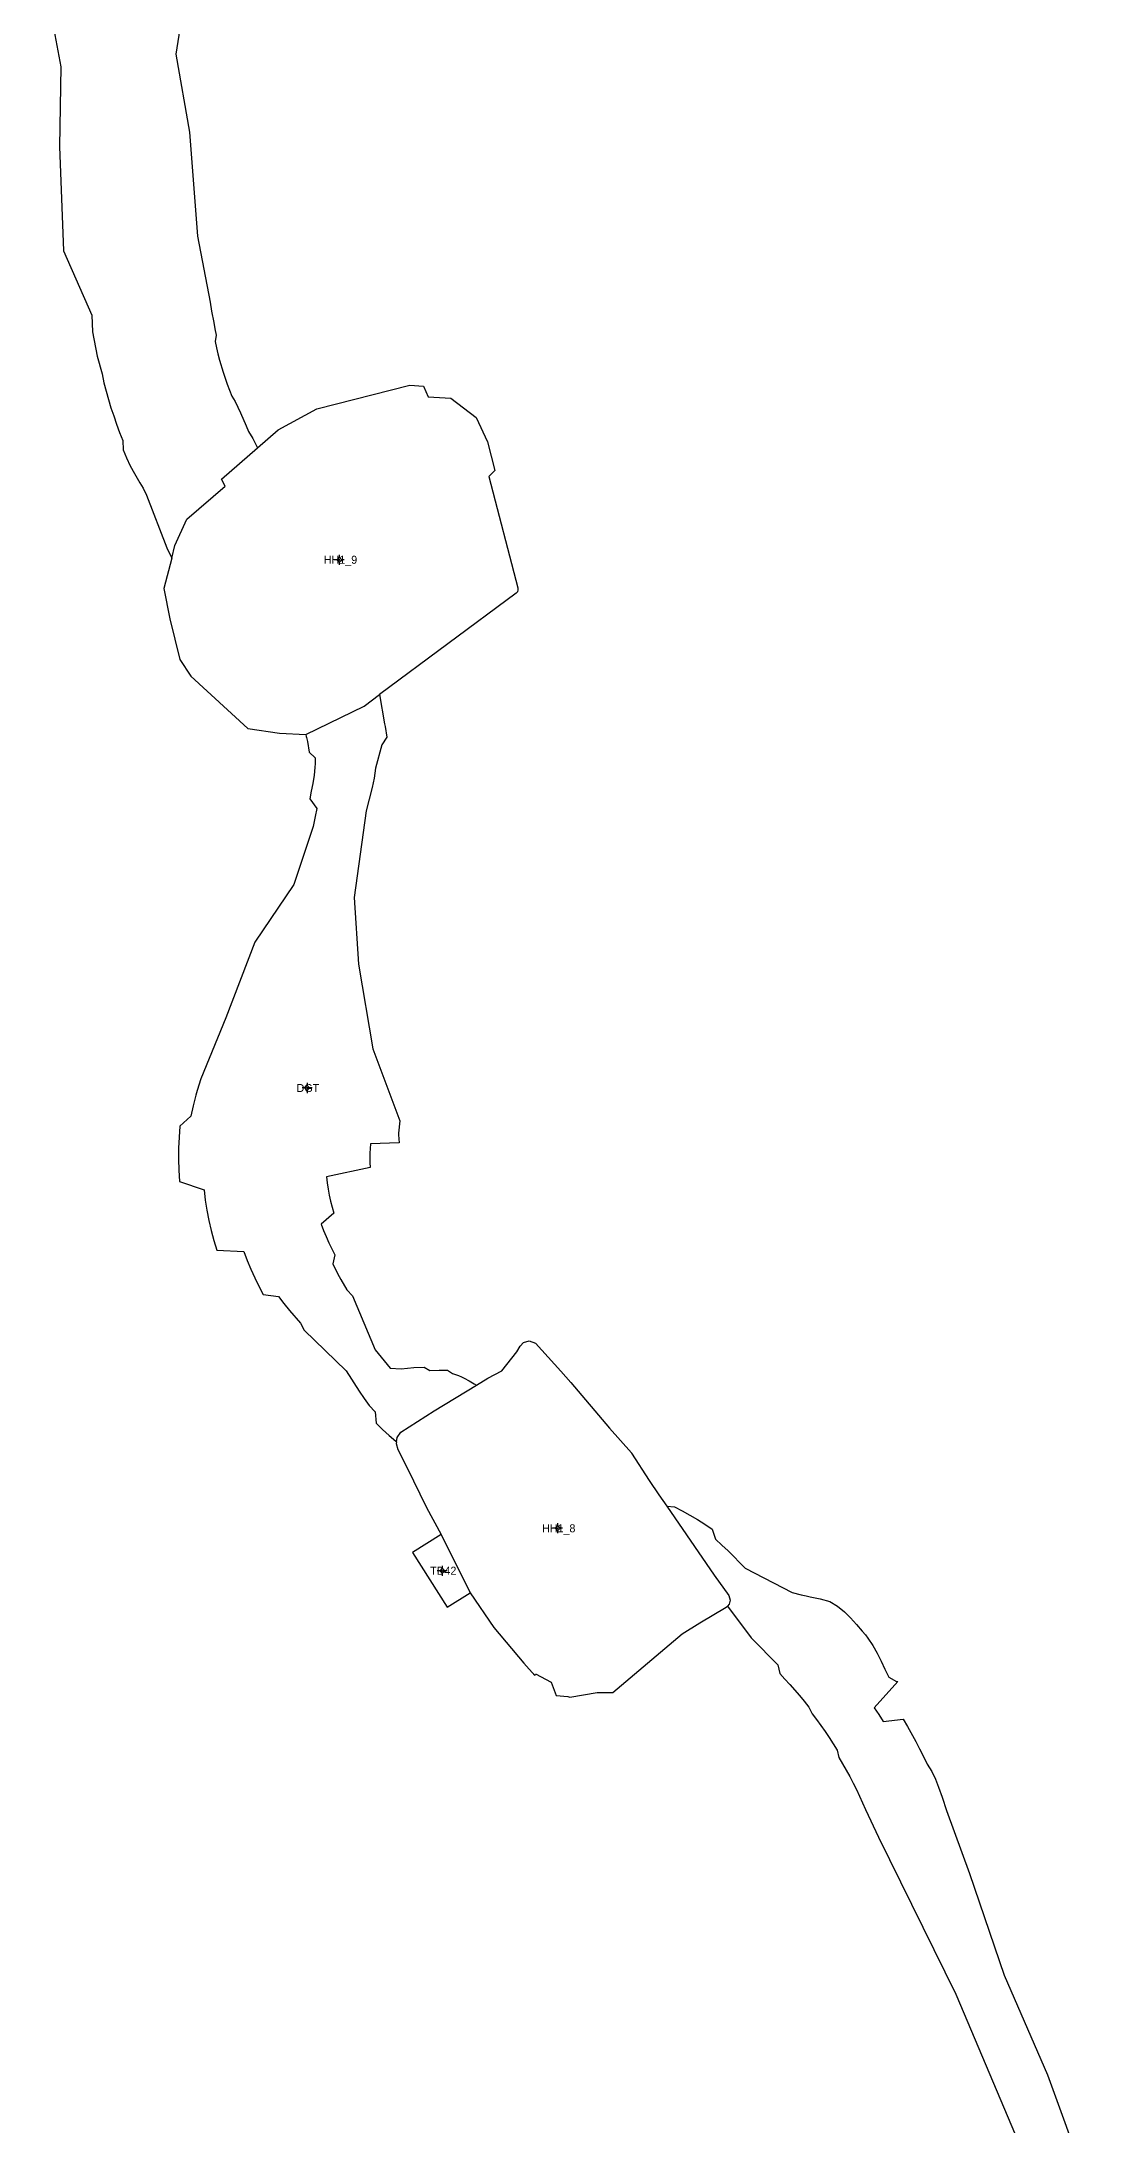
# Model space of a CAD drawing. Extents: x 543554 to 548996, y 1840763 to 1844578.
# Drawn here: x 545460 to 545721, y 1843324 to 1843845 of the extents above; entities that cross this region are included whole.
import ezdxf

# ---------------------------------------------------------------- set-up
doc = ezdxf.new("R2010")
doc.units = 0
for name, color, linetype in [('Level 11', 7, 'Continuous'), ('Level 16', 7, 'Continuous'), ('Level 30', 7, 'Continuous')]:
    doc.layers.add(name, color=color, linetype=linetype)

msp = doc.modelspace()

# ---------------------------------------------------------------- linework, layer by layer
at = {"layer": 'Level 11'}
for p, q in [((545534.09, 1843715.1), (545533.47, 1843715.1)), ((545534.72, 1843715.73), (545534.09, 1843715.1)), ((545534.09, 1843715.1), (545534.72, 1843714.48)), ((545534.72, 1843716.35), (545534.72, 1843715.73)), ((545535.34, 1843715.1), (545534.72, 1843715.73)), ((545534.72, 1843714.48), (545535.34, 1843715.1)), ((545534.72, 1843714.48), (545534.72, 1843713.85)), ((545535.97, 1843715.1), (545535.34, 1843715.1)), ((545526.08, 1843583.09), (545525.46, 1843583.09)), ((545526.71, 1843583.72), (545526.08, 1843583.09)), ((545526.08, 1843583.09), (545526.71, 1843582.47)), ((545526.71, 1843584.34), (545526.71, 1843583.72)), ((545527.33, 1843583.09), (545526.71, 1843583.72)), ((545526.71, 1843582.47), (545527.33, 1843583.09)), ((545526.71, 1843582.47), (545526.71, 1843581.84)), ((545527.96, 1843583.09), (545527.33, 1843583.09)), ((545588.63, 1843473.06), (545588, 1843473.06)), ((545589.25, 1843473.69), (545588.63, 1843473.06)), ((545588.63, 1843473.06), (545589.25, 1843472.44)), ((545589.25, 1843474.31), (545589.25, 1843473.69)), ((545589.88, 1843473.06), (545589.25, 1843473.69)), ((545589.25, 1843472.44), (545589.88, 1843473.06)), ((545590.5, 1843473.06), (545589.88, 1843473.06)), ((545589.25, 1843472.44), (545589.25, 1843471.81)), ((545559.82, 1843462.45), (545559.2, 1843462.45)), ((545560.45, 1843463.08), (545559.82, 1843462.45)), ((545559.82, 1843462.45), (545560.45, 1843461.83)), ((545560.45, 1843463.7), (545560.45, 1843463.08)), ((545561.07, 1843462.45), (545560.45, 1843463.08)), ((545560.45, 1843461.83), (545561.07, 1843462.45)), ((545561.7, 1843462.45), (545561.07, 1843462.45)), ((545560.45, 1843461.83), (545560.45, 1843461.2))]:
    msp.add_line(p, q, dxfattribs=at)
for centre in [(545534.72, 1843715.1), (545526.71, 1843583.09), (545589.25, 1843473.06), (545560.45, 1843462.45)]:
    msp.add_circle(centre, 0.15, dxfattribs=at)
at = {"layer": 'Level 30'}
msp.add_line((545560.19, 1843471.51), (545567.44, 1843456.94), dxfattribs=at)
for points in [[(545460.39, 1843863.66), (545465.16, 1843838.31), (545464.82, 1843818.35), (545465.85, 1843792.32), (545472.88, 1843776.24), (545473.12, 1843772.1), (545474.22, 1843765.97), (545475.49, 1843761.55), (545475.91, 1843759.35), (545476.46, 1843757.25), (545477.05, 1843755.17), (545477.69, 1843753.09), (545478.37, 1843751.03), (545479.08, 1843748.98), (545479.84, 1843746.94), (545480.64, 1843744.92), (545480.71, 1843742.59), (545481.6, 1843740.59), (545482.52, 1843738.61), (545483.54, 1843736.67), (545484.92, 1843734.31), (545485.71, 1843733.03), (545486.58, 1843731.23), (545491.61, 1843718.12), (545492.86, 1843715.46)], [(545498.09, 1843867.82), (545493.94, 1843841.48), (545497.31, 1843821.93), (545499.34, 1843796.01), (545502.47, 1843779.51), (545502.85, 1843777.23), (545503.42, 1843774.37), (545503.67, 1843772.82), (545503.94, 1843771.27), (545503.72, 1843769.62), (545504.06, 1843768.07), (545504.43, 1843766.54), (545504.83, 1843765.01), (545505.73, 1843761.97), (545506.22, 1843760.47), (545506.74, 1843758.97), (545507.3, 1843757.49), (545507.88, 1843756.02), (545508.72, 1843754.66), (545509.36, 1843753.22), (545510.03, 1843751.79), (545511.46, 1843748.53), (545512.09, 1843747.16), (545513.11, 1843745.44), (545514.33, 1843743.11)], [(545514.33, 1843743.11), (545519.45, 1843747.57), (545529.14, 1843752.84), (545552.33, 1843758.73), (545555.75, 1843758.49), (545556.96, 1843755.85), (545562.59, 1843755.47), (545568.95, 1843750.62), (545571.78, 1843744.55), (545573.57, 1843737.41), (545572.11, 1843735.95), (545579.38, 1843708.08), (545579.38, 1843707.55), (545579.24, 1843707.11), (545578.95, 1843706.75), (545544.82, 1843681.4)], [(545492.86, 1843715.46), (545493.69, 1843718.64), (545496.65, 1843725.26), (545506.22, 1843733.47), (545505.32, 1843735.27), (545514.33, 1843743.11)], [(545492.86, 1843715.46), (545490.9, 1843707.95), (545492.39, 1843700.37), (545494.94, 1843690.19), (545497.66, 1843685.97), (545511.88, 1843672.91), (545519.76, 1843671.76), (545526.34, 1843671.47)], [(545526.34, 1843671.47), (545540.95, 1843678.52), (545544.82, 1843681.4)], [(545544.82, 1843681.4), (545546.02, 1843674.07), (545546.17, 1843673.4), (545546.58, 1843670.77), (545545.34, 1843668.82), (545543.78, 1843663), (545543.44, 1843660.56), (545542.95, 1843658.15), (545541.49, 1843652.32), (545538.49, 1843630.73), (545539.54, 1843614.02), (545543.1, 1843592.84), (545549.9, 1843574.86), (545549.56, 1843571.82), (545549.57, 1843571.35), (545549.6, 1843570.38), (545549.66, 1843569.42), (545542.5, 1843569.14), (545542.41, 1843567.97), (545542.36, 1843566.79), (545542.35, 1843565.89), (545542.38, 1843564.44), (545542.45, 1843563.26), (545531.5, 1843560.91), (545531.69, 1843559.37), (545531.93, 1843557.84), (545532.23, 1843556.31), (545532.57, 1843554.81), (545532.96, 1843553.32), (545533.4, 1843551.83), (545530.21, 1843549.06), (545530.8, 1843547.49), (545531.44, 1843545.94), (545532.13, 1843544.41), (545532.87, 1843542.91), (545533.66, 1843541.42), (545533.12, 1843539.14), (545533.86, 1843537.57), (545534.67, 1843536.01), (545535.09, 1843535.24), (545536.6, 1843532.63), (545538.01, 1843531.18), (545543.7, 1843517.66), (545547.46, 1843513.07), (545550.2, 1843512.9), (545553.38, 1843513.27), (545555.92, 1843513.31), (545557.39, 1843512.48), (545559.67, 1843512.54), (545561.75, 1843512.54), (545563.05, 1843511.75), (545564.54, 1843511.23), (545565.23, 1843510.92), (545565.9, 1843510.59), (545567.2, 1843509.89), (545568.46, 1843509.16), (545569.01, 1843508.82)], [(545526.34, 1843671.47), (545526.48, 1843670.97), (545526.56, 1843670.69), (545526.78, 1843669.65), (545527.19, 1843666.98), (545528.69, 1843665.61), (545528.7, 1843664.15), (545528.65, 1843663.18), (545528.42, 1843661.23), (545528.14, 1843659.2), (545527.73, 1843657.29), (545527.38, 1843655.32), (545529.1, 1843652.91), (545528.75, 1843650.94), (545528.22, 1843648.45), (545523.35, 1843633.95), (545513.63, 1843619.52), (545506.36, 1843600.63), (545500.17, 1843585.41), (545499.24, 1843582.5), (545498.89, 1843581.27), (545498.22, 1843578.66), (545497.64, 1843576.03), (545494.92, 1843573.59), (545494.71, 1843570.83), (545494.59, 1843568.06), (545494.57, 1843565.29), (545494.63, 1843562.52), (545494.79, 1843559.75), (545500.95, 1843557.63), (545501.26, 1843555.08), (545501.66, 1843552.54), (545502.16, 1843549.98), (545502.72, 1843547.5), (545503.37, 1843545.02), (545504.11, 1843542.55), (545510.91, 1843542.23), (545511.73, 1843540.02), (545512.63, 1843537.84), (545513.6, 1843535.68), (545514.64, 1843533.57), (545515.75, 1843531.48), (545519.56, 1843531.01), (545520.92, 1843529.2), (545522.33, 1843527.45), (545525.06, 1843524.33), (545525.98, 1843522.53), (545536.44, 1843512.44), (545539.71, 1843507.3), (545540.94, 1843505.51), (545542.23, 1843503.75), (545543.67, 1843502.12), (545543.94, 1843499.34), (545545.52, 1843497.77), (545547.16, 1843496.26), (545548.85, 1843494.79), (545549, 1843494.67)], [(545569.01, 1843508.82), (545571.85, 1843510.54), (545575.37, 1843512.43), (545579.08, 1843517.19), (545579.89, 1843518.6), (545580.75, 1843519.48), (545582.2, 1843519.91), (545583.76, 1843519.31), (545590.06, 1843512.36), (545592.56, 1843509.48), (545602.25, 1843498.11), (545607.7, 1843491.88), (545607.77, 1843491.79), (545612.14, 1843485.04), (545614.54, 1843481.44), (545616.53, 1843478.56), (545616.53, 1843478.56)], [(545549, 1843494.67), (545549.19, 1843495.77), (545550.11, 1843497.09), (545558.43, 1843502.4), (545569.01, 1843508.82)], [(545549, 1843494.67), (545548.93, 1843494.23), (545549.33, 1843492.73), (545551.59, 1843488.33), (545556.49, 1843478.27), (545560.19, 1843471.51)], [(545616.53, 1843478.56), (545618.47, 1843478.42), (545620.43, 1843477.42), (545622.35, 1843476.37), (545624.23, 1843475.25), (545626.07, 1843474.06), (545627.88, 1843472.82), (545628.71, 1843470.3), (545630.31, 1843468.87), (545631.86, 1843467.4), (545636.12, 1843463.06), (545647.91, 1843457.03), (545650.1, 1843456.46), (545651.4, 1843456.2), (545652.41, 1843455.94), (545654.87, 1843455.41), (545657.25, 1843454.73), (545659.21, 1843453.59), (545660.93, 1843452.2), (545662.49, 1843450.64), (545663.97, 1843449.01), (545665.41, 1843447.35), (545666.16, 1843446.45), (545666.79, 1843445.63), (545668.02, 1843443.79), (545669.11, 1843441.85), (545670.09, 1843439.85), (545671.02, 1843437.81), (545672.04, 1843435.87), (545673.98, 1843434.81), (545674.32, 1843434.8), (545668.38, 1843428.22), (545669.51, 1843426.5), (545670.6, 1843424.76), (545675.59, 1843425.35), (545676.67, 1843423.52), (545678.74, 1843419.8), (545679.73, 1843417.92), (545680.68, 1843416.02), (545681.61, 1843414.1), (545682.8, 1843412.31), (545683.67, 1843410.36), (545684.45, 1843408.37), (545685.32, 1843405.85), (545686.42, 1843402.52), (545692.19, 1843386.75), (545700.82, 1843361.34), (545711.68, 1843336.51), (545721.12, 1843310.53)], [(545616.53, 1843478.56), (545628.43, 1843461.35), (545632.05, 1843456.22), (545632.41, 1843455.13), (545632.14, 1843454.06), (545631.7, 1843453.61)], [(545560.19, 1843471.51), (545553.06, 1843467.04), (545561.66, 1843453.32), (545567.44, 1843456.94)], [(545567.44, 1843456.94), (545573.31, 1843448.24), (545580.83, 1843439.36), (545583.56, 1843436.26), (545583.79, 1843436.71), (545587.63, 1843434.57), (545588.92, 1843431.27), (545591.82, 1843430.99), (545592.34, 1843430.86), (545599.17, 1843431.98), (545603.07, 1843432), (545620.41, 1843446.68), (545624.82, 1843449.45), (545631.41, 1843453.32), (545631.7, 1843453.61)], [(545631.7, 1843453.61), (545637.65, 1843445.72), (545640.42, 1843442.9), (545641.7, 1843441.54), (545644.33, 1843438.91), (545644.76, 1843436.74), (545646.02, 1843435.39), (545647.26, 1843434.03), (545649.68, 1843431.25), (545650.86, 1843429.83), (545652.01, 1843428.39), (545652.87, 1843426.73), (545653.98, 1843425.26), (545655.05, 1843423.77), (545656.11, 1843422.26), (545657.14, 1843420.74), (545658.15, 1843419.2), (545659.13, 1843417.65), (545659.56, 1843415.77), (545660.49, 1843414.19), (545662.27, 1843410.99), (545663.12, 1843409.37), (545663.94, 1843407.74), (545664.74, 1843406.1), (545666.21, 1843402.75), (545669.43, 1843395.84), (545688.76, 1843356.59), (545710.12, 1843306.2)]]:
    msp.add_lwpolyline(points, dxfattribs=at)

# ---------------------------------------------------------------- texts
at = {"layer": 'Level 16'}
for s, p in [('HH1_9', (545530.88, 1843714.1)), ('DGT', (545524.07, 1843582.09)), ('HH1_8', (545585.4, 1843472.06)), ('TD42', (545557.45, 1843461.45))]:
    msp.add_text(s, height=2, dxfattribs=at).set_placement(p)

doc.saveas('drawing.dxf')
